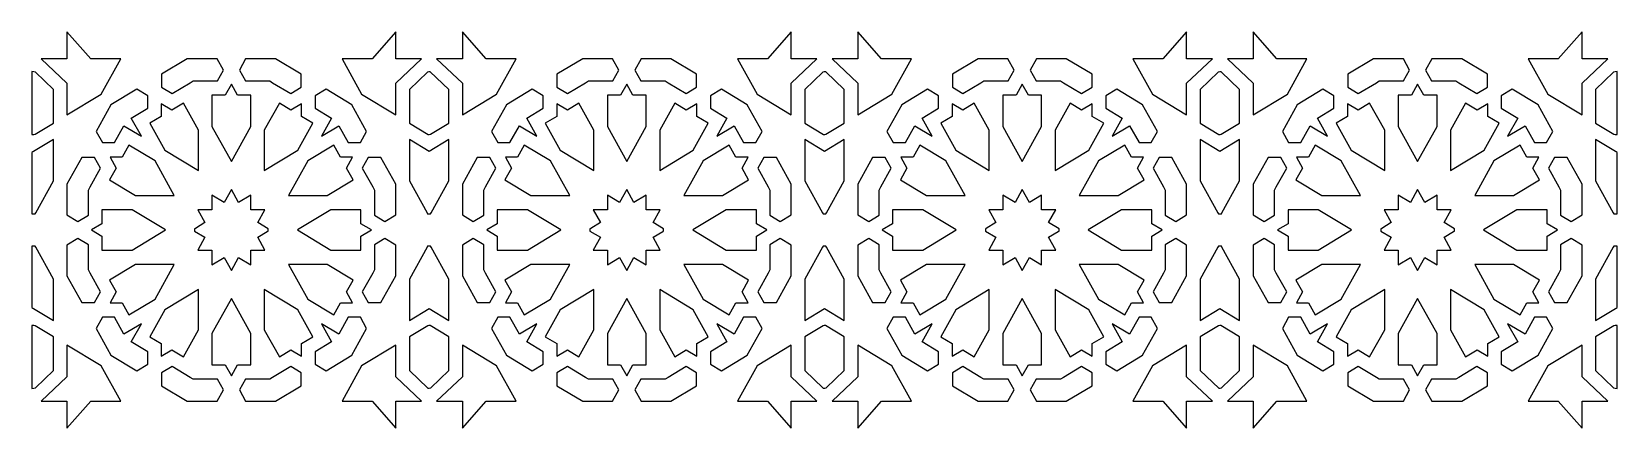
# Model space of a CAD drawing. Extents: x -170 to 230, y 197 to 297.
import ezdxf

# ---------------------------------------------------------------- set-up
doc = ezdxf.new("R2010")
doc.units = 0
doc.layers.add('LAYER_1', color=18, linetype='CONTINUOUS')

msp = doc.modelspace()

# ---------------------------------------------------------------- linework, layer by layer
at = {"layer": 'LAYER_1'}
for points in [[(-167.66, 290.11), (-161.17, 283.94), (-161.17, 276.01), (-152.54, 281.2), (-147.6, 290.11), (-155.18, 290.11), (-161.17, 296.95), (-161.17, 290.11)], [(-71.7, 290.11), (-78.19, 290.11), (-78.19, 296.95), (-84.19, 290.11), (-91.77, 290.11), (-86.83, 281.2), (-78.19, 276.01), (-78.19, 283.94)], [(-47.84, 290.11), (-55.43, 290.11), (-61.42, 296.95), (-61.42, 290.11), (-67.91, 290.11), (-61.42, 283.94), (-61.42, 276.01), (-52.79, 281.2)], [(28.05, 290.11), (21.56, 290.11), (21.56, 296.95), (15.57, 290.11), (7.98, 290.11), (12.92, 281.2), (21.56, 276.01), (21.56, 283.94)], [(51.91, 290.11), (44.32, 290.11), (38.33, 296.95), (38.33, 290.11), (31.84, 290.11), (38.33, 283.94), (38.33, 276.01), (46.97, 281.2)], [(127.8, 290.11), (121.31, 290.11), (121.31, 296.95), (115.32, 290.11), (107.73, 290.11), (112.68, 281.2), (121.31, 276.01), (121.31, 283.94)], [(151.66, 290.11), (144.07, 290.11), (138.08, 296.95), (138.08, 290.11), (131.59, 290.11), (138.08, 283.94), (138.08, 276.01), (146.72, 281.2)], [(227.55, 290.11), (221.06, 290.11), (221.06, 296.95), (215.07, 290.11), (207.49, 290.11), (212.43, 281.2), (221.06, 276.01), (221.06, 283.94)], [(-123.28, 290.11), (-130.81, 290.11), (-137.3, 286.21), (-137.3, 282.95), (-134.65, 281.36), (-130.1, 284.1), (-129.35, 284.55), (-128.48, 284.55), (-123.22, 284.55), (-121.71, 287.28)], [(-102.06, 286.21), (-108.56, 290.11), (-116.08, 290.11), (-117.65, 287.28), (-116.14, 284.55), (-110.88, 284.55), (-110.02, 284.55), (-109.27, 284.1), (-104.71, 281.36), (-102.06, 282.95)], [(-23.53, 290.11), (-31.06, 290.11), (-37.55, 286.21), (-37.55, 282.95), (-34.9, 281.36), (-30.34, 284.1), (-29.6, 284.55), (-28.73, 284.55), (-23.47, 284.55), (-21.96, 287.28)], [(-2.31, 286.21), (-8.8, 290.11), (-16.33, 290.11), (-17.9, 287.28), (-16.39, 284.55), (-11.13, 284.55), (-10.27, 284.55), (-9.52, 284.1), (-4.96, 281.36), (-2.31, 282.95)], [(76.22, 290.11), (68.69, 290.11), (62.2, 286.21), (62.2, 282.95), (64.85, 281.36), (69.41, 284.1), (70.16, 284.55), (71.02, 284.55), (76.28, 284.55), (77.79, 287.28)], [(97.44, 286.21), (90.95, 290.11), (83.42, 290.11), (81.85, 287.28), (83.36, 284.55), (88.62, 284.55), (89.49, 284.55), (90.23, 284.1), (94.79, 281.36), (97.44, 282.95)], [(175.97, 290.11), (168.45, 290.11), (161.95, 286.21), (161.95, 282.95), (164.6, 281.36), (169.16, 284.1), (169.91, 284.55), (170.77, 284.55), (176.03, 284.55), (177.54, 287.28)], [(197.19, 286.21), (190.7, 290.11), (183.17, 290.11), (181.6, 287.28), (183.11, 284.55), (188.37, 284.55), (189.24, 284.55), (189.99, 284.1), (194.54, 281.36), (197.19, 282.95)], [(-169.12, 286.73), (-169.51, 286.86), (-170.06, 286.91), (-170.06, 286.38), (-170.06, 271.54), (-170.06, 271.01), (-169.51, 271.06), (-169.21, 271.13), (-164.58, 273.91), (-164.58, 282.41)], [(-64.82, 273.91), (-64.82, 282.41), (-69.51, 286.86), (-69.85, 286.86), (-70.24, 286.73), (-74.79, 282.41), (-74.79, 273.91), (-70.04, 271.06), (-69.76, 271.06), (-69.46, 271.13)], [(34.93, 273.91), (34.93, 282.41), (30.24, 286.86), (29.9, 286.86), (29.51, 286.73), (24.96, 282.41), (24.96, 273.91), (29.71, 271.06), (29.99, 271.06), (30.3, 271.13)], [(134.68, 273.91), (134.68, 282.41), (129.99, 286.86), (129.65, 286.86), (129.26, 286.73), (124.71, 282.41), (124.71, 273.91), (129.46, 271.06), (129.74, 271.06), (130.05, 271.13)], [(229.1, 271.13), (229.4, 271.06), (229.94, 271.01), (229.94, 271.54), (229.94, 286.38), (229.94, 286.91), (229.4, 286.86), (229.01, 286.73), (224.46, 282.41), (224.46, 273.91)], [(-143.55, 282.45), (-150.06, 278.54), (-153.8, 271.8), (-152.23, 268.97), (-149.15, 268.97), (-146.78, 273.24), (-142.39, 270.61), (-144.93, 275.18), (-140.8, 277.67), (-140.8, 280.8)], [(-114.79, 280.94), (-118.13, 280.94), (-119.68, 283.74), (-121.24, 280.94), (-124.58, 280.94), (-124.58, 273.07), (-119.68, 264.25), (-114.79, 273.07)], [(-85.57, 271.8), (-89.3, 278.54), (-95.81, 282.45), (-98.56, 280.8), (-98.56, 277.67), (-94.43, 275.18), (-96.97, 270.61), (-92.58, 273.24), (-90.21, 268.97), (-87.14, 268.97)], [(-41.05, 280.8), (-43.8, 282.45), (-50.31, 278.54), (-54.05, 271.8), (-52.48, 268.97), (-49.4, 268.97), (-47.03, 273.24), (-42.64, 270.61), (-45.18, 275.18), (-41.05, 277.67)], [(-15.04, 280.94), (-18.37, 280.94), (-19.93, 283.74), (-21.49, 280.94), (-24.83, 280.94), (-24.83, 273.07), (-19.93, 264.25), (-15.04, 273.07)], [(14.19, 271.8), (10.45, 278.54), (3.94, 282.45), (1.19, 280.8), (1.19, 277.67), (5.32, 275.18), (2.78, 270.61), (7.17, 273.24), (9.54, 268.97), (12.61, 268.97)], [(58.7, 280.8), (55.95, 282.45), (49.44, 278.54), (45.7, 271.8), (47.28, 268.97), (50.35, 268.97), (52.72, 273.24), (57.11, 270.61), (54.57, 275.18), (58.7, 277.67)], [(84.72, 280.94), (81.38, 280.94), (79.82, 283.74), (78.26, 280.94), (74.93, 280.94), (74.93, 273.07), (79.82, 264.25), (84.72, 273.07)], [(113.94, 271.8), (110.2, 278.54), (103.69, 282.45), (100.94, 280.8), (100.94, 277.67), (105.07, 275.18), (102.53, 270.61), (106.92, 273.24), (109.29, 268.97), (112.37, 268.97)], [(158.45, 280.8), (155.7, 282.45), (149.19, 278.54), (145.46, 271.8), (147.03, 268.97), (150.1, 268.97), (152.47, 273.24), (156.86, 270.61), (154.32, 275.18), (158.45, 277.67)], [(184.47, 280.94), (181.13, 280.94), (179.57, 283.74), (178.02, 280.94), (174.68, 280.94), (174.68, 273.07), (179.57, 264.25), (184.47, 273.07)], [(212.12, 268.97), (213.69, 271.8), (209.95, 278.54), (203.44, 282.45), (200.69, 280.8), (200.69, 277.67), (204.82, 275.18), (202.28, 270.61), (206.67, 273.24), (209.04, 268.97)], [(-131.78, 278.94), (-134.69, 277.19), (-137.36, 278.8), (-137.36, 275.58), (-140.24, 273.85), (-136.47, 267.04), (-127.98, 261.94), (-127.98, 272.09)], [(-102, 278.8), (-104.68, 277.19), (-107.58, 278.94), (-111.38, 272.09), (-111.38, 261.94), (-102.9, 267.04), (-99.12, 273.85), (-102, 275.58)], [(-32.03, 278.94), (-34.93, 277.19), (-37.61, 278.8), (-37.61, 275.58), (-40.49, 273.85), (-36.72, 267.04), (-28.23, 261.94), (-28.23, 272.09)], [(-2.25, 278.8), (-4.93, 277.19), (-7.83, 278.94), (-11.63, 272.09), (-11.63, 261.94), (-3.15, 267.04), (0.63, 273.85), (-2.25, 275.58)], [(67.72, 278.94), (64.82, 277.19), (62.14, 278.8), (62.14, 275.58), (59.26, 273.85), (63.04, 267.04), (71.52, 261.94), (71.52, 272.09)], [(97.5, 278.8), (94.82, 277.19), (91.92, 278.94), (88.12, 272.09), (88.12, 261.94), (96.61, 267.04), (100.38, 273.85), (97.5, 275.58)], [(167.47, 278.94), (164.57, 277.19), (161.89, 278.8), (161.89, 275.58), (159.01, 273.85), (162.79, 267.04), (171.27, 261.94), (171.27, 272.09)], [(197.25, 278.8), (194.58, 277.19), (191.67, 278.94), (187.87, 272.09), (187.87, 261.94), (196.36, 267.04), (200.13, 273.85), (197.25, 275.58)], [(-164.58, 269.76), (-169.57, 266.76), (-169.77, 266.69), (-170.06, 266.52), (-170.06, 251.53), (-170.06, 251), (-169.51, 251.05), (-169.19, 251.02), (-169.03, 251.3), (-164.58, 259.33)], [(-150.27, 265.32), (-148.75, 262.57), (-150.41, 259.57), (-143.85, 255.62), (-134.08, 255.62), (-138.94, 264.38), (-145.54, 268.35), (-147.22, 265.32)], [(-89.09, 265.32), (-92.14, 265.32), (-93.82, 268.35), (-100.42, 264.38), (-105.28, 255.62), (-95.51, 255.62), (-88.95, 259.57), (-90.62, 262.57)], [(-64.82, 269.76), (-69.81, 266.76), (-74.79, 269.76), (-74.79, 259.33), (-70.33, 251.3), (-70.18, 251.02), (-69.85, 251.05), (-69.76, 251.05), (-69.43, 251.02), (-69.28, 251.3), (-64.82, 259.33)], [(-34.33, 255.62), (-39.19, 264.38), (-45.79, 268.35), (-47.47, 265.32), (-50.52, 265.32), (-49, 262.57), (-50.66, 259.57), (-44.1, 255.62)], [(10.66, 265.32), (7.61, 265.32), (5.93, 268.35), (-0.67, 264.38), (-5.53, 255.62), (4.24, 255.62), (10.8, 259.57), (9.14, 262.57)], [(34.93, 269.76), (29.94, 266.76), (24.96, 269.76), (24.96, 259.33), (29.42, 251.3), (29.57, 251.02), (29.9, 251.05), (29.99, 251.05), (30.32, 251.02), (30.47, 251.3), (34.93, 259.33)], [(65.42, 255.62), (60.56, 264.38), (53.96, 268.35), (52.28, 265.32), (49.23, 265.32), (50.75, 262.57), (49.09, 259.57), (55.65, 255.62)], [(110.41, 265.32), (107.36, 265.32), (105.68, 268.35), (99.08, 264.38), (94.22, 255.62), (103.99, 255.62), (110.55, 259.57), (108.89, 262.57)], [(134.68, 269.76), (129.7, 266.76), (124.71, 269.76), (124.71, 259.33), (129.17, 251.3), (129.32, 251.02), (129.65, 251.05), (129.74, 251.05), (130.07, 251.02), (130.22, 251.3), (134.68, 259.33)], [(165.17, 255.62), (160.31, 264.38), (153.71, 268.35), (152.03, 265.32), (148.98, 265.32), (150.51, 262.57), (148.84, 259.57), (155.4, 255.62)], [(203.74, 255.62), (210.3, 259.57), (208.64, 262.57), (210.16, 265.32), (207.11, 265.32), (205.43, 268.35), (198.83, 264.38), (193.97, 255.62)], [(228.92, 251.3), (229.08, 251.02), (229.4, 251.05), (229.94, 251), (229.94, 251.53), (229.94, 266.52), (229.66, 266.69), (229.46, 266.76), (224.46, 269.76), (224.46, 259.33)], [(-161.17, 250.74), (-158.42, 249.08), (-155.77, 250.67), (-155.77, 256.11), (-155.77, 257.03), (-155.33, 257.83), (-152.72, 262.54), (-154.23, 265.26), (-157.43, 265.26), (-161.17, 258.51)], [(-78.19, 250.74), (-78.19, 258.51), (-81.94, 265.26), (-85.14, 265.26), (-86.65, 262.54), (-84.04, 257.83), (-83.6, 257.03), (-83.6, 256.11), (-83.6, 250.67), (-80.95, 249.08)], [(-61.42, 250.74), (-58.66, 249.08), (-56.02, 250.67), (-56.02, 256.11), (-56.02, 257.03), (-55.57, 257.83), (-52.97, 262.54), (-54.48, 265.26), (-57.67, 265.26), (-61.42, 258.51)], [(21.56, 250.74), (21.56, 258.51), (17.81, 265.26), (14.61, 265.26), (13.1, 262.54), (15.71, 257.83), (16.16, 257.03), (16.16, 256.11), (16.16, 250.67), (18.8, 249.08)], [(38.33, 250.74), (41.09, 249.08), (43.73, 250.67), (43.73, 256.11), (43.73, 257.03), (44.18, 257.83), (46.79, 262.54), (45.28, 265.26), (42.08, 265.26), (38.33, 258.51)], [(121.31, 250.74), (121.31, 258.51), (117.56, 265.26), (114.37, 265.26), (112.86, 262.54), (115.46, 257.83), (115.91, 257.03), (115.91, 256.11), (115.91, 250.67), (118.55, 249.08)], [(138.08, 250.74), (140.84, 249.08), (143.48, 250.67), (143.48, 256.11), (143.48, 257.03), (143.93, 257.83), (146.54, 262.54), (145.03, 265.26), (141.83, 265.26), (138.08, 258.51)], [(221.06, 250.74), (221.06, 258.51), (217.31, 265.26), (214.12, 265.26), (212.61, 262.54), (215.22, 257.83), (215.66, 257.03), (215.66, 256.11), (215.66, 250.67), (218.31, 249.08)], [(-124.58, 255.74), (-124.58, 252.01), (-128.13, 252.01), (-126.35, 248.8), (-128.73, 247.36), (-128.97, 247.22), (-128.97, 246.67), (-126.35, 245.1), (-128.13, 241.88), (-124.58, 241.88), (-124.58, 238.15), (-121.48, 240.01), (-119.68, 236.77), (-117.88, 240.01), (-114.79, 238.15), (-114.79, 241.88), (-111.23, 241.88), (-113.01, 245.1), (-110.63, 246.53), (-110.39, 246.67), (-110.39, 247.22), (-113.01, 248.8), (-111.23, 252.01), (-114.79, 252.01), (-114.79, 255.74), (-117.88, 253.88), (-119.68, 257.12), (-121.48, 253.88)], [(-24.83, 238.15), (-21.73, 240.01), (-19.93, 236.77), (-18.13, 240.01), (-15.04, 238.15), (-15.04, 241.88), (-11.48, 241.88), (-13.26, 245.1), (-10.88, 246.53), (-10.64, 246.67), (-10.64, 247.22), (-13.26, 248.8), (-11.48, 252.01), (-15.04, 252.01), (-15.04, 255.74), (-18.13, 253.88), (-19.93, 257.12), (-21.73, 253.88), (-24.83, 255.74), (-24.83, 252.01), (-28.38, 252.01), (-26.6, 248.8), (-28.98, 247.36), (-29.22, 247.22), (-29.22, 246.67), (-26.6, 245.1), (-28.38, 241.88), (-24.83, 241.88)], [(74.93, 238.15), (78.02, 240.01), (79.82, 236.77), (81.62, 240.01), (84.72, 238.15), (84.72, 241.88), (88.27, 241.88), (86.49, 245.1), (88.87, 246.53), (89.11, 246.67), (89.11, 247.22), (86.49, 248.8), (88.27, 252.01), (84.72, 252.01), (84.72, 255.74), (81.62, 253.88), (79.82, 257.12), (78.02, 253.88), (74.93, 255.74), (74.93, 252.01), (71.37, 252.01), (73.15, 248.8), (70.77, 247.36), (70.53, 247.22), (70.53, 246.67), (73.15, 245.1), (71.37, 241.88), (74.93, 241.88)], [(174.68, 238.15), (177.77, 240.01), (179.57, 236.77), (181.37, 240.01), (184.47, 238.15), (184.47, 241.88), (188.02, 241.88), (186.24, 245.1), (188.62, 246.53), (188.86, 246.67), (188.86, 247.22), (186.24, 248.8), (188.02, 252.01), (184.47, 252.01), (184.47, 255.74), (181.37, 253.88), (179.57, 257.12), (177.77, 253.88), (174.68, 255.74), (174.68, 252.01), (171.12, 252.01), (172.9, 248.8), (170.52, 247.36), (170.28, 247.22), (170.28, 246.67), (172.9, 245.1), (171.12, 241.88), (174.68, 241.88)], [(-144.75, 252.01), (-152.36, 252.01), (-152.36, 248.53), (-154.99, 246.95), (-152.36, 245.36), (-152.36, 241.88), (-144.75, 241.88), (-136.33, 246.95)], [(-103.04, 246.95), (-94.62, 241.88), (-87, 241.88), (-87, 245.36), (-84.37, 246.95), (-87, 248.53), (-87, 252.01), (-94.62, 252.01)], [(-45, 252.01), (-52.61, 252.01), (-52.61, 248.53), (-55.24, 246.95), (-52.61, 245.36), (-52.61, 241.88), (-45, 241.88), (-36.58, 246.95)], [(-3.28, 246.95), (5.14, 241.88), (12.75, 241.88), (12.75, 245.36), (15.38, 246.95), (12.75, 248.53), (12.75, 252.01), (5.14, 252.01)], [(54.75, 252.01), (47.14, 252.01), (47.14, 248.53), (44.51, 246.95), (47.14, 245.36), (47.14, 241.88), (54.75, 241.88), (63.17, 246.95)], [(96.47, 246.95), (104.89, 241.88), (112.5, 241.88), (112.5, 245.36), (115.13, 246.95), (112.5, 248.53), (112.5, 252.01), (104.89, 252.01)], [(154.51, 252.01), (146.89, 252.01), (146.89, 248.53), (144.26, 246.95), (146.89, 245.36), (146.89, 241.88), (154.51, 241.88), (162.93, 246.95)], [(204.64, 241.88), (212.25, 241.88), (212.25, 245.36), (214.88, 246.95), (212.25, 248.53), (212.25, 252.01), (204.64, 252.01), (196.22, 246.95)], [(-161.17, 243.16), (-161.17, 235.39), (-157.43, 228.63), (-154.23, 228.63), (-152.72, 231.36), (-155.33, 236.06), (-155.77, 236.86), (-155.77, 237.78), (-155.77, 243.22), (-158.42, 244.81)], [(-85.14, 228.63), (-81.94, 228.63), (-78.19, 235.39), (-78.19, 243.16), (-80.95, 244.81), (-83.6, 243.22), (-83.6, 237.78), (-83.6, 236.86), (-84.04, 236.06), (-86.65, 231.36)], [(-61.42, 243.16), (-61.42, 235.39), (-57.67, 228.63), (-54.48, 228.63), (-52.97, 231.36), (-55.57, 236.06), (-56.02, 236.86), (-56.02, 237.78), (-56.02, 243.22), (-58.66, 244.81)], [(14.61, 228.63), (17.81, 228.63), (21.56, 235.39), (21.56, 243.16), (18.8, 244.81), (16.16, 243.22), (16.16, 237.78), (16.16, 236.86), (15.71, 236.06), (13.1, 231.36)], [(38.33, 243.16), (38.33, 235.39), (42.08, 228.63), (45.28, 228.63), (46.79, 231.36), (44.18, 236.06), (43.73, 236.86), (43.73, 237.78), (43.73, 243.22), (41.09, 244.81)], [(114.37, 228.63), (117.56, 228.63), (121.31, 235.39), (121.31, 243.16), (118.55, 244.81), (115.91, 243.22), (115.91, 237.78), (115.91, 236.86), (115.46, 236.06), (112.86, 231.36)], [(138.08, 243.16), (138.08, 235.39), (141.83, 228.63), (145.03, 228.63), (146.54, 231.36), (143.93, 236.06), (143.48, 236.86), (143.48, 237.78), (143.48, 243.22), (140.84, 244.81)], [(221.06, 243.16), (218.31, 244.81), (215.66, 243.22), (215.66, 237.78), (215.66, 236.86), (215.22, 236.06), (212.61, 231.36), (214.12, 228.63), (217.31, 228.63), (221.06, 235.39)], [(-169.03, 242.59), (-169.19, 242.87), (-169.51, 242.85), (-170.06, 242.89), (-170.06, 242.36), (-170.06, 227.37), (-169.77, 227.2), (-169.57, 227.14), (-164.58, 224.13), (-164.58, 234.56)], [(-74.79, 224.13), (-69.81, 227.13), (-64.82, 224.13), (-64.82, 234.56), (-69.28, 242.59), (-69.43, 242.87), (-69.76, 242.85), (-69.85, 242.85), (-70.18, 242.87), (-70.33, 242.59), (-74.79, 234.56)], [(24.96, 224.13), (29.94, 227.13), (34.93, 224.13), (34.93, 234.56), (30.47, 242.59), (30.32, 242.87), (29.99, 242.85), (29.9, 242.85), (29.57, 242.87), (29.42, 242.59), (24.96, 234.56)], [(124.71, 224.13), (129.7, 227.13), (134.68, 224.13), (134.68, 234.56), (130.22, 242.59), (130.07, 242.87), (129.74, 242.85), (129.65, 242.85), (129.32, 242.87), (129.17, 242.59), (124.71, 234.56)], [(224.46, 224.13), (229.46, 227.14), (229.66, 227.2), (229.94, 227.37), (229.94, 242.36), (229.94, 242.89), (229.4, 242.85), (229.08, 242.87), (228.92, 242.59), (224.46, 234.56)], [(-143.85, 238.27), (-150.41, 234.33), (-148.75, 231.32), (-150.27, 228.57), (-147.22, 228.57), (-145.54, 225.54), (-138.94, 229.51), (-134.08, 238.27)], [(-105.28, 238.27), (-100.42, 229.51), (-93.82, 225.54), (-92.14, 228.57), (-89.09, 228.57), (-90.62, 231.32), (-88.95, 234.33), (-95.51, 238.27)], [(-50.52, 228.57), (-47.47, 228.57), (-45.79, 225.54), (-39.19, 229.51), (-34.33, 238.27), (-44.1, 238.27), (-50.66, 234.33), (-49, 231.32)], [(-5.53, 238.27), (-0.67, 229.51), (5.93, 225.54), (7.61, 228.57), (10.66, 228.57), (9.14, 231.32), (10.8, 234.33), (4.24, 238.27)], [(49.23, 228.57), (52.28, 228.57), (53.96, 225.54), (60.56, 229.51), (65.42, 238.27), (55.65, 238.27), (49.09, 234.33), (50.75, 231.32)], [(94.22, 238.27), (99.08, 229.51), (105.68, 225.54), (107.36, 228.57), (110.41, 228.57), (108.89, 231.32), (110.55, 234.33), (103.99, 238.27)], [(148.98, 228.57), (152.03, 228.57), (153.71, 225.54), (160.31, 229.51), (165.17, 238.27), (155.4, 238.27), (148.84, 234.33), (150.51, 231.32)], [(210.16, 228.57), (208.64, 231.32), (210.3, 234.33), (203.74, 238.27), (193.97, 238.27), (198.83, 229.51), (205.43, 225.54), (207.11, 228.57)], [(-137.36, 215.09), (-134.69, 216.7), (-131.78, 214.95), (-127.98, 221.8), (-127.98, 231.95), (-136.47, 226.85), (-140.24, 220.04), (-137.36, 218.31)], [(-124.58, 212.95), (-121.24, 212.95), (-119.68, 210.15), (-118.13, 212.95), (-114.79, 212.95), (-114.79, 220.82), (-119.68, 229.65), (-124.58, 220.82)], [(-107.58, 214.95), (-104.68, 216.7), (-102, 215.09), (-102, 218.31), (-99.12, 220.04), (-102.9, 226.85), (-111.38, 231.95), (-111.38, 221.8)], [(-37.61, 215.09), (-34.93, 216.7), (-32.03, 214.95), (-28.23, 221.8), (-28.23, 231.95), (-36.72, 226.85), (-40.49, 220.04), (-37.61, 218.31)], [(-24.83, 212.95), (-21.49, 212.95), (-19.93, 210.15), (-18.37, 212.95), (-15.04, 212.95), (-15.04, 220.82), (-19.93, 229.65), (-24.83, 220.82)], [(-7.83, 214.95), (-4.93, 216.7), (-2.25, 215.09), (-2.25, 218.31), (0.63, 220.04), (-3.15, 226.85), (-11.63, 231.95), (-11.63, 221.8)], [(62.14, 215.09), (64.82, 216.7), (67.72, 214.95), (71.52, 221.8), (71.52, 231.95), (63.04, 226.85), (59.26, 220.04), (62.14, 218.31)], [(74.93, 212.95), (78.26, 212.95), (79.82, 210.15), (81.38, 212.95), (84.72, 212.95), (84.72, 220.82), (79.82, 229.65), (74.93, 220.82)], [(91.92, 214.95), (94.82, 216.7), (97.5, 215.09), (97.5, 218.31), (100.38, 220.04), (96.61, 226.85), (88.12, 231.95), (88.12, 221.8)], [(161.89, 215.09), (164.57, 216.7), (167.47, 214.95), (171.27, 221.8), (171.27, 231.95), (162.79, 226.85), (159.01, 220.04), (161.89, 218.31)], [(174.68, 212.95), (178.02, 212.95), (179.57, 210.15), (181.13, 212.95), (184.47, 212.95), (184.47, 220.82), (179.57, 229.65), (174.68, 220.82)], [(191.67, 214.95), (194.58, 216.7), (197.25, 215.09), (197.25, 218.31), (200.13, 220.04), (196.36, 226.85), (187.87, 231.95), (187.87, 221.8)], [(-152.23, 224.93), (-153.8, 222.09), (-150.06, 215.36), (-143.55, 211.44), (-140.8, 213.1), (-140.8, 216.22), (-144.93, 218.71), (-142.39, 223.29), (-146.78, 220.65), (-149.15, 224.93)], [(-98.56, 213.1), (-95.81, 211.44), (-89.3, 215.36), (-85.57, 222.09), (-87.14, 224.93), (-90.21, 224.93), (-92.58, 220.65), (-96.97, 223.29), (-94.43, 218.71), (-98.56, 216.22)], [(-54.05, 222.09), (-50.31, 215.36), (-43.8, 211.44), (-41.05, 213.1), (-41.05, 216.22), (-45.18, 218.71), (-42.64, 223.29), (-47.03, 220.65), (-49.4, 224.93), (-52.48, 224.93)], [(1.19, 213.1), (3.94, 211.44), (10.45, 215.36), (14.19, 222.09), (12.61, 224.93), (9.54, 224.93), (7.17, 220.65), (2.78, 223.29), (5.32, 218.71), (1.19, 216.22)], [(45.7, 222.09), (49.44, 215.36), (55.95, 211.44), (58.7, 213.1), (58.7, 216.22), (54.57, 218.71), (57.11, 223.29), (52.72, 220.65), (50.35, 224.93), (47.28, 224.93)], [(100.94, 213.1), (103.69, 211.44), (110.2, 215.36), (113.94, 222.09), (112.37, 224.93), (109.29, 224.93), (106.92, 220.65), (102.53, 223.29), (105.07, 218.71), (100.94, 216.22)], [(145.46, 222.09), (149.19, 215.36), (155.7, 211.44), (158.45, 213.1), (158.45, 216.22), (154.32, 218.71), (156.86, 223.29), (152.47, 220.65), (150.1, 224.93), (147.03, 224.93)], [(200.69, 213.1), (203.44, 211.44), (209.95, 215.36), (213.69, 222.09), (212.12, 224.93), (209.04, 224.93), (206.67, 220.65), (202.28, 223.29), (204.82, 218.71), (200.69, 216.22)], [(-169.21, 222.77), (-169.51, 222.84), (-170.06, 222.88), (-170.06, 222.35), (-170.06, 207.51), (-170.06, 206.98), (-169.51, 207.03), (-169.12, 207.17), (-164.58, 211.48), (-164.58, 219.98)], [(-74.79, 219.98), (-74.79, 211.48), (-70.1, 207.03), (-69.76, 207.03), (-69.37, 207.17), (-64.82, 211.48), (-64.82, 219.98), (-69.57, 222.84), (-69.85, 222.84), (-70.16, 222.77)], [(24.96, 219.98), (24.96, 211.48), (29.65, 207.03), (29.99, 207.03), (30.38, 207.17), (34.93, 211.48), (34.93, 219.98), (30.18, 222.84), (29.9, 222.84), (29.59, 222.77)], [(124.71, 219.98), (124.71, 211.48), (129.4, 207.03), (129.74, 207.03), (130.13, 207.17), (134.68, 211.48), (134.68, 219.98), (129.93, 222.84), (129.65, 222.84), (129.34, 222.77)], [(229.01, 207.17), (229.4, 207.03), (229.94, 206.98), (229.94, 207.51), (229.94, 222.35), (229.94, 222.88), (229.4, 222.84), (229.1, 222.77), (224.46, 219.98), (224.46, 211.48)], [(-167.66, 203.78), (-161.17, 203.78), (-161.17, 196.95), (-155.18, 203.78), (-147.6, 203.78), (-152.54, 212.69), (-161.17, 217.88), (-161.17, 209.95)], [(-91.77, 203.78), (-84.19, 203.78), (-78.19, 196.95), (-78.19, 203.78), (-71.7, 203.78), (-78.19, 209.95), (-78.19, 217.88), (-86.83, 212.69)], [(-67.91, 203.78), (-61.42, 203.78), (-61.42, 196.95), (-55.43, 203.78), (-47.84, 203.78), (-52.79, 212.69), (-61.42, 217.88), (-61.42, 209.95)], [(7.98, 203.78), (15.57, 203.78), (21.56, 196.95), (21.56, 203.78), (28.05, 203.78), (21.56, 209.95), (21.56, 217.88), (12.92, 212.69)], [(31.84, 203.78), (38.33, 203.78), (38.33, 196.95), (44.32, 203.78), (51.91, 203.78), (46.97, 212.69), (38.33, 217.88), (38.33, 209.95)], [(107.73, 203.78), (115.32, 203.78), (121.31, 196.95), (121.31, 203.78), (127.8, 203.78), (121.31, 209.95), (121.31, 217.88), (112.68, 212.69)], [(131.59, 203.78), (138.08, 203.78), (138.08, 196.95), (144.07, 203.78), (151.66, 203.78), (146.72, 212.69), (138.08, 217.88), (138.08, 209.95)], [(207.49, 203.78), (215.07, 203.78), (221.06, 196.95), (221.06, 203.78), (227.55, 203.78), (221.06, 209.95), (221.06, 217.88), (212.43, 212.69)], [(-137.3, 207.68), (-130.81, 203.78), (-123.28, 203.78), (-121.71, 206.61), (-123.22, 209.34), (-128.48, 209.34), (-129.35, 209.34), (-130.1, 209.79), (-134.65, 212.53), (-137.3, 210.94)], [(-116.08, 203.78), (-108.56, 203.78), (-102.06, 207.68), (-102.06, 210.94), (-104.71, 212.53), (-109.27, 209.79), (-110.02, 209.34), (-110.88, 209.34), (-116.14, 209.34), (-117.65, 206.61)], [(-37.55, 207.68), (-31.06, 203.78), (-23.53, 203.78), (-21.96, 206.61), (-23.47, 209.34), (-28.73, 209.34), (-29.6, 209.34), (-30.34, 209.79), (-34.9, 212.53), (-37.55, 210.94)], [(-16.33, 203.78), (-8.8, 203.78), (-2.31, 207.68), (-2.31, 210.94), (-4.96, 212.53), (-9.52, 209.79), (-10.27, 209.34), (-11.13, 209.34), (-16.39, 209.34), (-17.9, 206.61)], [(62.2, 207.68), (68.69, 203.78), (76.22, 203.78), (77.79, 206.61), (76.28, 209.34), (71.02, 209.34), (70.16, 209.34), (69.41, 209.79), (64.85, 212.53), (62.2, 210.94)], [(83.42, 203.78), (90.95, 203.78), (97.44, 207.68), (97.44, 210.94), (94.79, 212.53), (90.23, 209.79), (89.49, 209.34), (88.62, 209.34), (83.36, 209.34), (81.85, 206.61)], [(161.95, 207.68), (168.45, 203.78), (175.97, 203.78), (177.54, 206.61), (176.03, 209.34), (170.77, 209.34), (169.91, 209.34), (169.16, 209.79), (164.6, 212.53), (161.95, 210.94)], [(183.17, 203.78), (190.7, 203.78), (197.19, 207.68), (197.19, 210.94), (194.54, 212.53), (189.99, 209.79), (189.24, 209.34), (188.37, 209.34), (183.11, 209.34), (181.6, 206.61)]]:
    msp.add_lwpolyline(points, close=True, dxfattribs=at)

doc.saveas('drawing.dxf')
